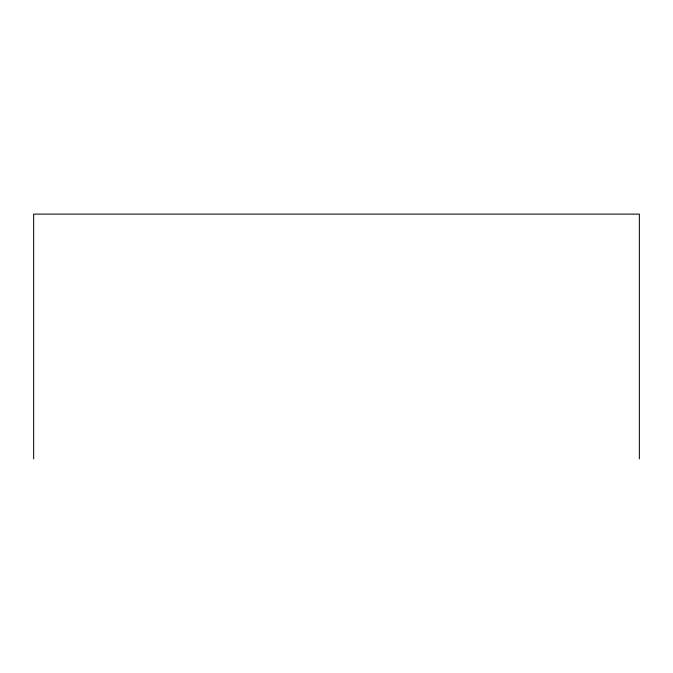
<?xml version="1.0" encoding="UTF-8"?>
<svg xmlns="http://www.w3.org/2000/svg" width="673" height="673" viewBox="0 0 673 673"><rect width="100%" height="100%" fill="white"/><g stroke="black" fill="none" stroke-linecap="round" stroke-linejoin="round"><path stroke-width="1.01" d="M639.35 458.893L639.35 214.107L33.65 214.107L33.65 458.893"/></g></svg>
